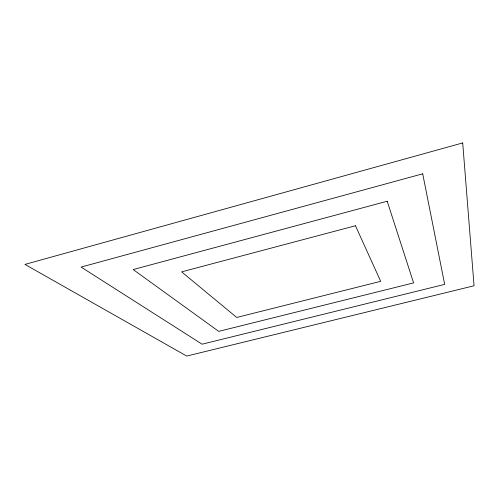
<?xml version="1.0" encoding="UTF-8"?>
<svg xmlns="http://www.w3.org/2000/svg" width="499" height="499" viewBox="0 0 499 499"><rect width="100%" height="100%" fill="white"/><g stroke="black" fill="none" stroke-linecap="round" stroke-linejoin="round"><path stroke-width="0.75" d="M462.704 142.926L24.95 264.408L186.713 356.074L474.05 285.771L462.704 142.926M422.709 173.814L81.094 267.077L202.095 344.198L444.671 284.374L422.709 173.814M387.199 201.234L133.171 269.554L218.712 331.367L413.596 282.896L387.199 201.234M355.463 225.748L181.624 271.861L236.719 317.458L380.681 281.33L355.463 225.748"/></g></svg>
